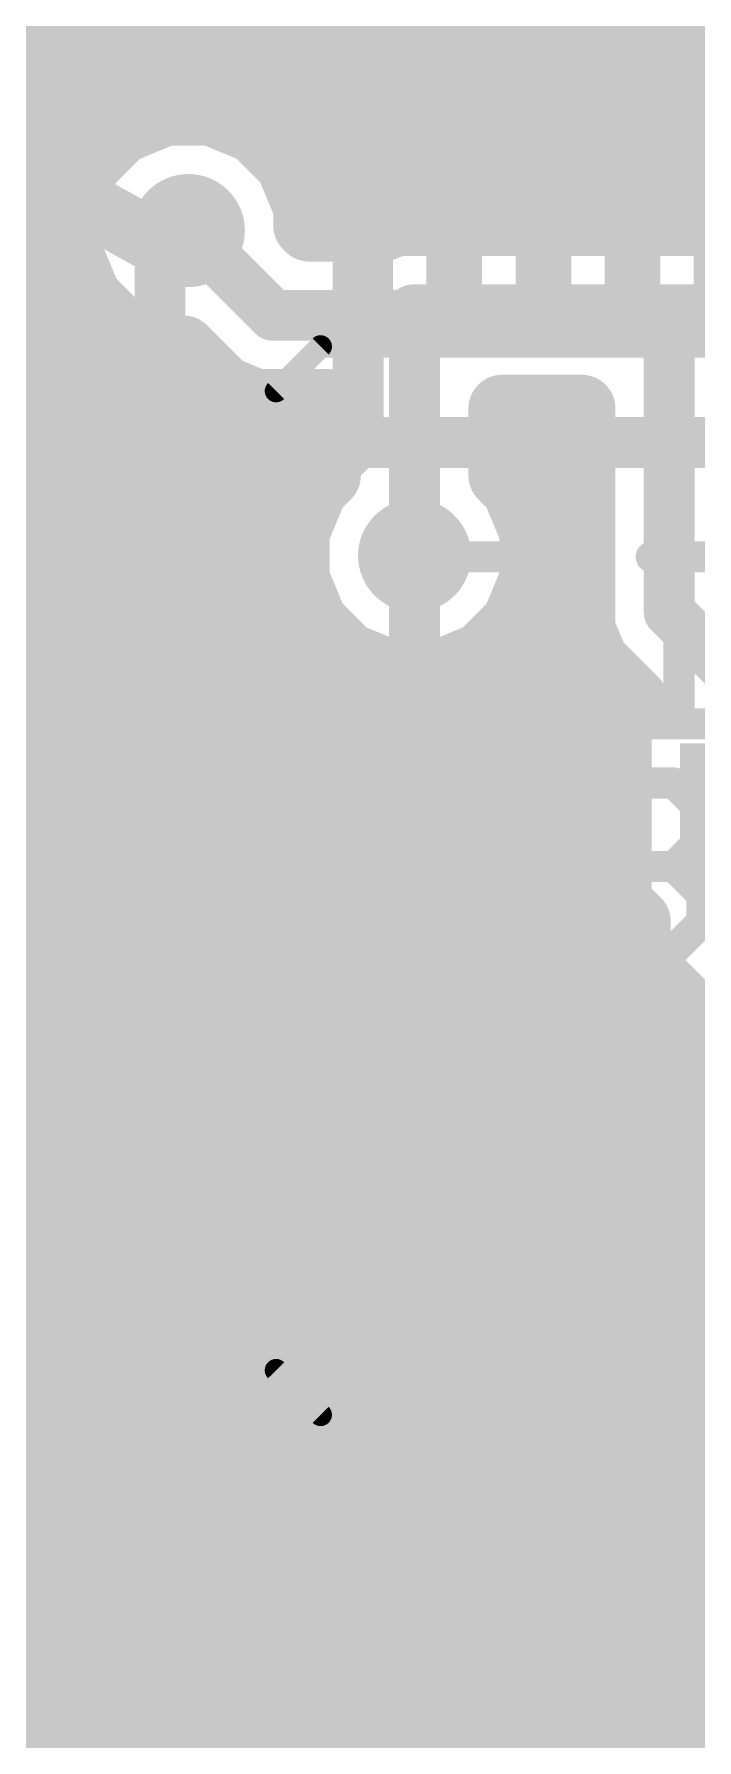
# Model space of a CAD drawing. Extents: x -0.2 to 38.1, y -0.7 to 65.1.
# Drawn here: x 8.27 to 14.22, y 15.77 to 31.1 of the extents above; entities that cross this region are included whole.
import ezdxf

# ---------------------------------------------------------------- set-up
doc = ezdxf.new("R2010")
doc.units = 0
for name, color, linetype in [('1', 22, 'CONTINUOUS'), ('16', 175, 'CONTINUOUS'), ('18', 82, 'CONTINUOUS'), ('21', 253, 'CONTINUOUS'), ('51', 253, 'CONTINUOUS')]:
    doc.layers.add(name, color=color, linetype=linetype)

# ---------------------------------------------------------------- blocks, each defined once
blk = doc.blocks.new('RECT')
blk.add_solid([(-0.5, -0.5), (0.5, -0.5), (-0.5, 0.5), (0.5, 0.5)])
blk = doc.blocks.new('ROUNDV')
at = {"const_width": 0.5}
blk.add_lwpolyline([(0, -0.25, 1), (0, 0.25, 1), (0, -0.25)], format="xyb", dxfattribs=at)

msp = doc.modelspace()

# ---------------------------------------------------------------- linework, layer by layer
at = {"layer": '1'}
for points, const_width in [([(18.415, 35.433), (13.716, 30.734)], 0.254), ([(8.255, 31.623), (8.255, 31.115)], 0.4572), ([(12.954, 29.337), (12.954, 31.242)], 0.254), ([(13.716, 30.734), (13.716, 29.337)], 0.254), ([(5.21, 29.845), (8.255, 29.845)], 0.4572), ([(8.255, 29.845), (9.398, 29.21)], 0.5588), ([(9.652, 29.337), (9.398, 29.21)], 0.5588), ([(9.398, 29.21), (9.398, 27.559)], 0.4572), ([(11.176, 29.21), (11.24, 29.295)], 0.4572), ([(11.176, 29.21), (11.176, 27.432)], 0.4572), ([(12.954, 29.337), (12.84, 29.295)], 0.254), ([(13.716, 29.337), (13.64, 29.295)], 0.254), ([(9.398, 27.559), (9.44, 27.495)], 0.4572), ([(11.176, 27.432), (10.414, 26.67)], 0.4572), ([(16.129, 27.432), (11.176, 27.432)], 0.4572), ([(9.525, 26.67), (9.44, 26.695)], 0.4572), ([(10.414, 26.67), (9.525, 26.67)], 0.4572), ([(11.684, 26.416), (11.684, 22.352)], 0.4572), ([(6.604, 22.733), (9.398, 22.733)], 0.254), ([(9.398, 22.733), (9.44, 22.695)], 0.254), ([(11.684, 22.352), (10.414, 21.082)], 0.4572), ([(9.525, 21.082), (9.44, 21.095)], 0.4572), ([(10.414, 21.082), (9.525, 21.082)], 0.4572), ([(10.795, 20.701), (10.414, 21.082)], 0.4572), ([(10.795, 19.431), (10.795, 20.701)], 0.4572), ([(6.985, 20.32), (9.398, 20.32)], 0.4572), ([(9.398, 20.32), (9.44, 20.295)], 0.4572), ([(9.525, 19.431), (9.44, 19.495)], 0.4572), ([(9.525, 19.431), (10.795, 19.431)], 0.4572), ([(10.795, 19.431), (11.303, 19.431)], 0.4572), ([(11.303, 19.431), (12.065, 18.669)], 0.4572), ([(12.065, 18.669), (12.065, 17.78)], 0.4572), ([(12.065, 17.78), (12.04, 17.695)], 0.4572), ([(14.478, 17.78), (14.44, 17.695)], 0.4572), ([(5.845, 17.78), (11.176, 17.78)], 0.254), ([(11.176, 17.78), (11.24, 17.695)], 0.254), ([(12.065, 17.526), (12.04, 17.695)], 0.4572), ([(12.827, 17.653), (12.84, 17.695)], 0.254), ([(13.716, 17.653), (13.64, 17.695)], 0.254), ([(12.065, 17.526), (12.065, 16.764)], 0.4572), ([(12.827, 13.716), (12.827, 17.653)], 0.254), ([(13.716, 14.478), (13.716, 17.653)], 0.254), ([(12.065, 16.764), (10.668, 15.367)], 0.4572)]:
    msp.add_lwpolyline(points, dxfattribs=dict(at, const_width=const_width))
for points, const_width in [([(8.1407, 31.115, 1), (8.3693, 31.115)], 0.2286), ([(13.7795, 30.734, 1), (13.6525, 30.734)], 0.127), ([(13.6711, 30.7789, 1), (13.7609, 30.6891)], 0.127), ([(8.3228, 29.9671, 1), (8.1872, 29.7229)], 0.2794), ([(8.255, 29.7307, 1), (8.255, 29.9593)], 0.2286), ([(9.7145, 29.212, 1), (9.5895, 29.462)], 0.2794), ([(9.3355, 29.335, 1), (9.4605, 29.085)], 0.2794), ([(9.5123, 29.21, 1), (9.2837, 29.21)], 0.2286), ([(9.3302, 29.0879, 1), (9.4658, 29.3321)], 0.2794), ([(11.2903, 29.21, 1), (11.0617, 29.21)], 0.2286), ([(11.3313, 29.2262, 1), (11.1487, 29.3638)], 0.2286), ([(12.976, 29.2774, 1), (12.932, 29.3966)], 0.127), ([(13.7467, 29.2814, 1), (13.6853, 29.3926)], 0.127), ([(11.0847, 29.2788, 1), (11.2673, 29.1412)], 0.2286), ([(12.818, 29.3546, 1), (12.862, 29.2354)], 0.127), ([(12.8905, 29.337, 1), (13.0175, 29.337)], 0.127), ([(13.6093, 29.3506, 1), (13.6707, 29.2394)], 0.127), ([(13.6525, 29.337, 1), (13.7795, 29.337)], 0.127), ([(9.4936, 27.6217, 1), (9.3024, 27.4963)], 0.2286), ([(9.2837, 27.559, 1), (9.5123, 27.559)], 0.2286), ([(9.3444, 27.4323, 1), (9.5356, 27.5577)], 0.2286), ([(11.176, 27.5463, 1), (11.176, 27.3177)], 0.2286), ([(11.2568, 27.3512, 1), (11.0952, 27.5128)], 0.2286), ([(11.0617, 27.432, 1), (11.2903, 27.432)], 0.2286), ([(9.4723, 26.8047, 1), (9.4077, 26.5853)], 0.2286), ([(9.525, 26.7843, 1), (9.525, 26.5557)], 0.2286), ([(9.4927, 26.5603, 1), (9.5573, 26.7797)], 0.2286), ([(10.3332, 26.7508, 1), (10.4948, 26.5892)], 0.2286), ([(10.414, 26.5557, 1), (10.414, 26.7843)], 0.2286), ([(11.7983, 26.416, 1), (11.5697, 26.416)], 0.2286), ([(9.4406, 22.7801, 1), (9.3554, 22.6859)], 0.127), ([(9.398, 22.6695, 1), (9.398, 22.7965)], 0.127), ([(9.3974, 22.6479, 1), (9.4826, 22.7421)], 0.127), ([(11.7648, 22.2712, 1), (11.6032, 22.4328)], 0.2286), ([(11.5697, 22.352, 1), (11.7983, 22.352)], 0.2286), ([(9.4573, 21.208, 1), (9.4227, 20.982)], 0.2286), ([(9.525, 21.1963, 1), (9.525, 20.9677)], 0.2286), ([(9.5077, 20.969, 1), (9.5423, 21.195)], 0.2286), ([(10.4948, 21.1628, 1), (10.3332, 21.0012)], 0.2286), ([(10.414, 20.9677, 1), (10.414, 21.1963)], 0.2286), ([(10.3332, 21.1628, 1), (10.4948, 21.0012)], 0.2286), ([(10.9093, 20.701, 1), (10.6807, 20.701)], 0.2286), ([(10.7142, 20.6202, 1), (10.8758, 20.7818)], 0.2286), ([(9.4565, 20.4182, 1), (9.3395, 20.2218)], 0.2286), ([(9.398, 20.2057, 1), (9.398, 20.4343)], 0.2286), ([(9.3815, 20.1968, 1), (9.4985, 20.3932)], 0.2286), ([(9.5088, 19.5863, 1), (9.3712, 19.4037)], 0.2286), ([(9.525, 19.5453, 1), (9.525, 19.3167)], 0.2286), ([(9.4562, 19.3397, 1), (9.5938, 19.5223)], 0.2286), ([(10.795, 19.5453, 1), (10.795, 19.3167)], 0.2286), ([(10.795, 19.3167, 1), (10.795, 19.5453)], 0.2286), ([(11.3838, 19.5118, 1), (11.2222, 19.3502)], 0.2286), ([(11.303, 19.3167, 1), (11.303, 19.5453)], 0.2286), ([(10.6807, 19.431, 1), (10.9093, 19.431)], 0.2286), ([(12.1793, 18.669, 1), (11.9507, 18.669)], 0.2286), ([(11.9842, 18.5882, 1), (12.1458, 18.7498)], 0.2286), ([(12.1747, 17.7477, 1), (11.9553, 17.8123)], 0.2286), ([(11.2267, 17.8182, 1), (11.1253, 17.7418)], 0.127), ([(11.176, 17.7165, 1), (11.176, 17.8435)], 0.127), ([(11.1893, 17.6568, 1), (11.2907, 17.7332)], 0.127), ([(11.9303, 17.7273, 1), (12.1497, 17.6627)], 0.2286), ([(12.1531, 17.7117, 1), (11.9269, 17.6783)], 0.2286), ([(11.9507, 17.78, 1), (12.1793, 17.78)], 0.2286), ([(12.9007, 17.6762, 1), (12.7793, 17.7138)], 0.127), ([(13.6707, 17.7506, 1), (13.6093, 17.6394)], 0.127), ([(14.3357, 17.7416, 1), (14.5443, 17.6484)], 0.2286), ([(12.1793, 17.526, 1), (11.9507, 17.526)], 0.2286), ([(11.9519, 17.5093, 1), (12.1781, 17.5427)], 0.2286), ([(12.8905, 17.653, 1), (12.7635, 17.653)], 0.127), ([(12.7663, 17.6718, 1), (12.8877, 17.6342)], 0.127), ([(13.7795, 17.653, 1), (13.6525, 17.653)], 0.127), ([(13.6853, 17.5974, 1), (13.7467, 17.7086)], 0.127), ([(11.9507, 16.764, 1), (12.1793, 16.764)], 0.2286), ([(12.1458, 16.6832, 1), (11.9842, 16.8448)], 0.2286)]:
    msp.add_lwpolyline(points, format="xyb", dxfattribs=dict(at, const_width=const_width))
at = {"layer": '16'}
for points, const_width in [([(1.3208, 31.0896), (35.5092, 31.0896)], 0.6096), ([(1.3208, 30.48), (35.5092, 30.48)], 0.6096), ([(9.4398, 30.4038), (9.0477, 30.2414)], 0.6096), ([(9.8642, 30.4038), (9.4398, 30.4038)], 0.6096), ([(10.2563, 30.2414), (9.8642, 30.4038)], 0.6096), ([(9.0477, 30.2414), (8.7476, 29.9413)], 0.6096), ([(10.5564, 29.9413), (10.2563, 30.2414)], 0.6096), ([(8.7476, 29.9413), (8.5852, 29.5492)], 0.6096), ([(10.7188, 29.5492), (10.5564, 29.9413)], 0.6096), ([(1.3208, 29.8704), (8.7182, 29.8704)], 0.6096), ([(10.5858, 29.8704), (35.5092, 29.8704)], 0.6096), ([(8.5852, 29.5492), (8.5852, 29.1248)], 0.6096), ([(10.7188, 29.3838), (10.7188, 29.5492)], 0.6096), ([(10.7401, 29.3624), (10.7188, 29.3838)], 0.6096), ([(11.3946, 29.3624), (10.7401, 29.3624)], 0.6096), ([(11.5173, 29.4132), (11.3946, 29.3624)], 0.6096), ([(21.0465, 29.4132), (11.5173, 29.4132)], 0.6096), ([(1.3208, 29.2608), (8.5852, 29.2608)], 0.6096), ([(10.414, 28.575), (9.652, 29.337)], 0.4572), ([(8.5852, 29.1248), (8.7476, 28.7327)], 0.6096), ([(8.7476, 28.7327), (9.0477, 28.4326)], 0.6096), ([(7.3009, 28.6512), (8.8291, 28.6512)], 0.6096), ([(13.97, 28.575), (11.684, 28.575)], 0.5588), ([(13.97, 28.575), (21.717, 28.575)], 0.5588), ([(9.0477, 28.4326), (9.4398, 28.2702)], 0.6096), ([(11.684, 28.575), (10.414, 28.575)], 0.4572), ([(11.684, 28.575), (11.684, 26.416)], 0.4572), ([(13.97, 28.575), (13.97, 25.908)], 0.4572), ([(9.4398, 28.2702), (9.6052, 28.2702)], 0.6096), ([(9.6052, 28.2702), (9.968, 27.9075)], 0.6096), ([(7.8001, 28.0416), (9.8338, 28.0416)], 0.6096), ([(9.968, 27.9075), (10.2574, 27.7876)], 0.6096), ([(10.2574, 27.7876), (10.8966, 27.7876)], 0.6096), ([(10.8966, 27.7876), (10.8966, 27.1373)], 0.6096), ([(12.4714, 27.1373), (12.4714, 27.7368)], 0.6096), ([(12.4714, 27.7368), (13.1826, 27.7368)], 0.6096), ([(13.1826, 27.7368), (13.1826, 25.7514)], 0.6096), ([(7.9502, 27.432), (10.8966, 27.432)], 0.6096), ([(12.4714, 27.432), (13.1826, 27.432)], 0.6096), ([(10.8966, 27.1373), (10.7796, 27.0203)], 0.6096), ([(12.5884, 27.0203), (12.4714, 27.1373)], 0.6096), ([(10.7796, 27.0203), (10.6172, 26.6282)], 0.6096), ([(12.7508, 26.6282), (12.5884, 27.0203)], 0.6096), ([(7.8422, 26.8224), (10.6976, 26.8224)], 0.6096), ([(12.6704, 26.8224), (13.1826, 26.8224)], 0.6096), ([(10.6172, 26.6282), (10.6172, 26.2038)], 0.6096), ([(12.7508, 26.2038), (12.7508, 26.6282)], 0.6096), ([(7.4025, 26.2128), (10.6172, 26.2128)], 0.6096), ([(10.6172, 26.2038), (10.7796, 25.8117)], 0.6096), ([(12.5884, 25.8117), (12.7508, 26.2038)], 0.6096), ([(12.7508, 26.2128), (13.1826, 26.2128)], 0.6096), ([(10.7796, 25.8117), (11.0797, 25.5116)], 0.6096), ([(12.2883, 25.5116), (12.5884, 25.8117)], 0.6096), ([(13.97, 25.908), (14.467, 25.411)], 0.4572), ([(1.3208, 25.6032), (10.9881, 25.6032)], 0.6096), ([(12.3799, 25.6032), (13.244, 25.6032)], 0.6096), ([(13.1826, 25.7514), (13.3025, 25.462)], 0.6096), ([(11.0797, 25.5116), (11.4718, 25.3492)], 0.6096), ([(11.8962, 25.3492), (12.2883, 25.5116)], 0.6096), ([(13.3025, 25.462), (13.6556, 25.1089)], 0.6096), ([(11.4718, 25.3492), (11.8962, 25.3492)], 0.6096), ([(1.3208, 24.9936), (13.5403, 24.9936)], 0.6096), ([(13.6556, 25.1089), (13.5082, 24.9615)], 0.6096), ([(13.5082, 24.9615), (13.5082, 23.2985)], 0.6096), ([(1.3208, 24.384), (13.5082, 24.384)], 0.6096), ([(1.3208, 23.7744), (13.5082, 23.7744)], 0.6096), ([(1.3208, 23.1648), (13.6419, 23.1648)], 0.6096), ([(13.5082, 23.2985), (13.6796, 23.1271)], 0.6096), ([(13.6796, 23.1271), (13.6796, 22.9574)], 0.6096), ([(13.6796, 22.9574), (13.7995, 22.668)], 0.6096), ([(1.3208, 22.5552), (13.9122, 22.5552)], 0.6096), ([(13.7995, 22.668), (14.5242, 21.9432)], 0.6096), ([(7.5041, 21.9456), (14.5218, 21.9456)], 0.6096), ([(7.8788, 21.336), (14.5242, 21.336)], 0.6096), ([(7.9447, 20.7264), (14.5796, 20.7264)], 0.6096), ([(7.7453, 20.1168), (14.9646, 20.1168)], 0.6096), ([(7.0606, 19.5072), (15.5742, 19.5072)], 0.6096), ([(1.3208, 18.8976), (21.1535, 18.8976)], 0.6096), ([(1.3208, 18.288), (20.4623, 18.288)], 0.6096), ([(1.3208, 17.6784), (20.043, 17.6784)], 0.6096), ([(1.3208, 17.0688), (20.0641, 17.0688)], 0.6096), ([(1.3208, 16.4592), (20.5232, 16.4592)], 0.6096), ([(1.3208, 15.8496), (20.5232, 15.8496)], 0.6096)]:
    msp.add_lwpolyline(points, dxfattribs=dict(at, const_width=const_width))
for points, const_width in [([(9.4398, 30.5562, 1), (9.4398, 30.2514)], 0.3048), ([(9.4981, 30.263, 1), (9.3815, 30.5446)], 0.3048), ([(9.9225, 30.5446, 1), (9.8059, 30.263)], 0.3048), ([(9.8642, 30.2514, 1), (9.8642, 30.5562)], 0.3048), ([(8.9894, 30.3822, 1), (9.106, 30.1006)], 0.3048), ([(9.1555, 30.1336, 1), (8.9399, 30.3492)], 0.3048), ([(10.3641, 30.3492, 1), (10.1485, 30.1336)], 0.3048), ([(10.198, 30.1006, 1), (10.3146, 30.3822)], 0.3048), ([(8.6398, 30.0491, 1), (8.8554, 29.8335)], 0.3048), ([(8.8884, 29.883, 1), (8.6068, 29.9996)], 0.3048), ([(10.6972, 29.9996, 1), (10.4156, 29.883)], 0.3048), ([(10.4486, 29.8335, 1), (10.6642, 30.0491)], 0.3048), ([(8.7182, 29.718, 1), (8.7182, 30.0228)], 0.3048), ([(10.5858, 30.0228, 1), (10.5858, 29.718)], 0.3048), ([(8.7376, 29.5492, 1), (8.4328, 29.5492)], 0.3048), ([(8.4444, 29.6075, 1), (8.726, 29.4909)], 0.3048), ([(10.8712, 29.5492, 1), (10.5664, 29.5492)], 0.3048), ([(10.578, 29.4909, 1), (10.8596, 29.6075)], 0.3048), ([(10.8266, 29.4915, 1), (10.611, 29.276)], 0.3048), ([(10.7401, 29.5148, 1), (10.7401, 29.21)], 0.3048), ([(10.6324, 29.2546, 1), (10.8479, 29.4702)], 0.3048), ([(11.3363, 29.5032, 1), (11.453, 29.2216)], 0.3048), ([(11.5173, 29.5656, 1), (11.5173, 29.2608)], 0.3048), ([(11.3946, 29.21, 1), (11.3946, 29.5148)], 0.3048), ([(11.5756, 29.2724, 1), (11.4589, 29.554)], 0.3048), ([(8.5852, 29.1084, 1), (8.5852, 29.4132)], 0.3048), ([(9.7328, 29.4178, 1), (9.5712, 29.2562)], 0.2286), ([(10.5664, 29.3838, 1), (10.8712, 29.3838)], 0.3048), ([(8.726, 29.1831, 1), (8.4444, 29.0665)], 0.3048), ([(8.4328, 29.1248, 1), (8.7376, 29.1248)], 0.3048), ([(8.8554, 28.8405, 1), (8.6398, 28.6249)], 0.3048), ([(8.6068, 28.6744, 1), (8.8884, 28.791)], 0.3048), ([(8.8291, 28.4988, 1), (8.8291, 28.8036)], 0.3048), ([(11.684, 28.7147, 1), (11.684, 28.4353)], 0.2794), ([(13.97, 28.7147, 1), (13.97, 28.4353)], 0.2794), ([(13.97, 28.4353, 1), (13.97, 28.7147)], 0.2794), ([(9.106, 28.5734, 1), (8.9894, 28.2918)], 0.3048), ([(8.9399, 28.3248, 1), (9.1555, 28.5404)], 0.3048), ([(10.414, 28.6893, 1), (10.414, 28.4607)], 0.2286), ([(10.3332, 28.4942, 1), (10.4948, 28.6558)], 0.2286), ([(11.7983, 28.575, 1), (11.5697, 28.575)], 0.2286), ([(11.684, 28.4607, 1), (11.684, 28.6893)], 0.2286), ([(14.0843, 28.575, 1), (13.8557, 28.575)], 0.2286), ([(9.4398, 28.4226, 1), (9.4398, 28.1178)], 0.3048), ([(9.3815, 28.1294, 1), (9.4981, 28.411)], 0.3048), ([(9.713, 28.378, 1), (9.4975, 28.1624)], 0.3048), ([(9.6052, 28.1178, 1), (9.6052, 28.4226)], 0.3048), ([(10.0263, 28.0483, 1), (9.9097, 27.7667)], 0.3048), ([(9.8338, 27.8892, 1), (9.8338, 28.194)], 0.3048), ([(9.8602, 27.7997, 1), (10.0757, 28.0152)], 0.3048), ([(10.2574, 27.94, 1), (10.2574, 27.6352)], 0.3048), ([(10.1991, 27.6468, 1), (10.3157, 27.9284)], 0.3048), ([(11.049, 27.7876, 1), (10.7442, 27.7876)], 0.3048), ([(10.8966, 27.6352, 1), (10.8966, 27.94)], 0.3048), ([(12.6238, 27.7368, 1), (12.319, 27.7368)], 0.3048), ([(12.4714, 27.8892, 1), (12.4714, 27.5844)], 0.3048), ([(13.335, 27.7368, 1), (13.0302, 27.7368)], 0.3048), ([(13.1826, 27.5844, 1), (13.1826, 27.8892)], 0.3048), ([(10.8966, 27.2796, 1), (10.8966, 27.5844)], 0.3048), ([(12.4714, 27.5844, 1), (12.4714, 27.2796)], 0.3048), ([(13.1826, 27.2796, 1), (13.1826, 27.5844)], 0.3048), ([(11.0044, 27.0295, 1), (10.7888, 27.245)], 0.3048), ([(12.5792, 27.245, 1), (12.3636, 27.0295)], 0.3048), ([(10.9204, 26.962, 1), (10.6388, 27.0786)], 0.3048), ([(10.7442, 27.1373, 1), (11.049, 27.1373)], 0.3048), ([(12.319, 27.1373, 1), (12.6238, 27.1373)], 0.3048), ([(12.7292, 27.0786, 1), (12.4476, 26.962)], 0.3048), ([(10.6718, 27.1281, 1), (10.8874, 26.9125)], 0.3048), ([(12.4806, 26.9125, 1), (12.6962, 27.1281)], 0.3048), ([(10.6976, 26.67, 1), (10.6976, 26.9748)], 0.3048), ([(12.6704, 26.9748, 1), (12.6704, 26.67)], 0.3048), ([(13.1826, 26.67, 1), (13.1826, 26.9748)], 0.3048), ([(10.7696, 26.6282, 1), (10.4648, 26.6282)], 0.3048), ([(10.4764, 26.6865, 1), (10.758, 26.5699)], 0.3048), ([(12.9032, 26.6282, 1), (12.5984, 26.6282)], 0.3048), ([(12.61, 26.5699, 1), (12.8916, 26.6865)], 0.3048), ([(11.5697, 26.416, 1), (11.7983, 26.416)], 0.2286), ([(10.758, 26.2621, 1), (10.4764, 26.1455)], 0.3048), ([(10.6172, 26.0604, 1), (10.6172, 26.3652)], 0.3048), ([(12.7508, 26.3652, 1), (12.7508, 26.0604)], 0.3048), ([(12.8916, 26.1455, 1), (12.61, 26.2621)], 0.3048), ([(13.1826, 26.0604, 1), (13.1826, 26.3652)], 0.3048), ([(10.4648, 26.2038, 1), (10.7696, 26.2038)], 0.3048), ([(12.5984, 26.2038, 1), (12.9032, 26.2038)], 0.3048), ([(10.8874, 25.9195, 1), (10.6718, 25.7039)], 0.3048), ([(12.6962, 25.7039, 1), (12.4806, 25.9195)], 0.3048), ([(14.0508, 25.9888, 1), (13.8892, 25.8272)], 0.2286), ([(10.6388, 25.7534, 1), (10.9204, 25.87)], 0.3048), ([(10.9881, 25.4508, 1), (10.9881, 25.7556)], 0.3048), ([(12.3799, 25.7556, 1), (12.3799, 25.4508)], 0.3048), ([(12.4476, 25.87, 1), (12.7292, 25.7534)], 0.3048), ([(13.3234, 25.8097, 1), (13.0418, 25.6931)], 0.3048), ([(13.244, 25.4508, 1), (13.244, 25.7556)], 0.3048), ([(13.8557, 25.908, 1), (14.0843, 25.908)], 0.2286), ([(11.138, 25.6524, 1), (11.0214, 25.3708)], 0.3048), ([(10.9719, 25.4038, 1), (11.1875, 25.6194)], 0.3048), ([(12.1805, 25.6194, 1), (12.3961, 25.4038)], 0.3048), ([(12.3466, 25.3708, 1), (12.23, 25.6524)], 0.3048), ([(13.0302, 25.7514, 1), (13.335, 25.7514)], 0.3048), ([(13.4102, 25.5697, 1), (13.1947, 25.3542)], 0.3048), ([(11.4718, 25.5016, 1), (11.4718, 25.1968)], 0.3048), ([(11.4135, 25.2084, 1), (11.5301, 25.49)], 0.3048), ([(11.8379, 25.49, 1), (11.9545, 25.2084)], 0.3048), ([(11.8962, 25.1968, 1), (11.8962, 25.5016)], 0.3048), ([(13.1617, 25.4037, 1), (13.4433, 25.5203)], 0.3048), ([(13.5403, 24.8412, 1), (13.5403, 25.146)], 0.3048), ([(13.7634, 25.0011, 1), (13.5478, 25.2166)], 0.3048), ([(13.5478, 25.0011, 1), (13.7634, 25.2166)], 0.3048), ([(13.6606, 24.9615, 1), (13.3558, 24.9615)], 0.3048), ([(13.4004, 25.0692, 1), (13.616, 24.8537)], 0.3048), ([(13.5082, 24.2316, 1), (13.5082, 24.5364)], 0.3048), ([(13.5082, 23.622, 1), (13.5082, 23.9268)], 0.3048), ([(13.616, 23.4063, 1), (13.4004, 23.1908)], 0.3048), ([(13.6419, 23.0124, 1), (13.6419, 23.3172)], 0.3048), ([(13.3558, 23.2985, 1), (13.6606, 23.2985)], 0.3048), ([(13.832, 23.1271, 1), (13.5272, 23.1271)], 0.3048), ([(13.5718, 23.0194, 1), (13.7874, 23.2349)], 0.3048), ([(13.8204, 23.0157, 1), (13.5388, 22.8991)], 0.3048), ([(13.5272, 22.9574, 1), (13.832, 22.9574)], 0.3048), ([(13.9072, 22.7757, 1), (13.6917, 22.5602)], 0.3048), ([(13.6587, 22.6097, 1), (13.9403, 22.7263)], 0.3048), ([(13.9122, 22.4028, 1), (13.9122, 22.7076)], 0.3048)]:
    msp.add_lwpolyline(points, format="xyb", dxfattribs=dict(at, const_width=const_width))
at = {"layer": '21'}
for points, const_width in [([(10.44, 27.895), (10.84, 28.295)], 0.2032), ([(10.84, 28.295), (19.64, 28.295)], 0.2032), ([(10.44, 19.095), (10.44, 27.895)], 0.2032), ([(12.1708, 26.4046), (13.1707, 26.4046)], 0.2794), ([(12.6707, 24.9047), (12.6707, 26.4046)], 0.2794), ([(13.8079, 26.4046), (14.3079, 26.4046)], 0.2794), ([(14.0579, 24.9047), (14.0579, 26.4046)], 0.2794), ([(13.8079, 24.9047), (14.3079, 24.9047)], 0.2794), ([(13.2622, 22.8727), (13.2622, 24.3726)], 0.2794), ([(13.2622, 24.3726), (14.0122, 24.3726)], 0.2794), ([(14.0122, 24.3726), (14.2621, 24.1226)], 0.2794), ([(14.2621, 24.1226), (14.2621, 23.8726)], 0.2794), ([(14.2621, 23.8726), (14.0122, 23.6226)], 0.2794), ([(13.2622, 23.6226), (14.0122, 23.6226)], 0.2794), ([(14.0122, 23.6226), (14.2621, 23.3727)], 0.2794), ([(14.2621, 23.3727), (14.2621, 23.1227)], 0.2794), ([(14.2621, 23.1227), (14.0122, 22.8727)], 0.2794), ([(14.0122, 22.8727), (13.2622, 22.8727)], 0.2794), ([(10.84, 18.695), (10.44, 19.095)], 0.2032), ([(19.64, 18.695), (10.84, 18.695)], 0.2032)]:
    msp.add_lwpolyline(points, dxfattribs=dict(at, const_width=const_width))
for points, const_width in [([(10.84, 28.3458, 1), (10.84, 28.2442)], 0.1016), ([(10.8759, 28.2591, 1), (10.8041, 28.3309)], 0.1016), ([(10.4908, 27.895, 1), (10.3892, 27.895)], 0.1016), ([(10.4041, 27.9309, 1), (10.4759, 27.8591)], 0.1016), ([(12.1708, 26.4744, 1), (12.1708, 26.3347)], 0.1397), ([(12.7406, 26.4046, 1), (12.6009, 26.4046)], 0.1397), ([(13.1707, 26.3347, 1), (13.1707, 26.4744)], 0.1397), ([(13.8079, 26.4744, 1), (13.8079, 26.3347)], 0.1397), ([(14.1278, 26.4046, 1), (13.9881, 26.4046)], 0.1397), ([(13.8079, 24.9746, 1), (13.8079, 24.8349)], 0.1397), ([(12.6009, 24.9047, 1), (12.7406, 24.9047)], 0.1397), ([(13.9881, 24.9047, 1), (14.1278, 24.9047)], 0.1397), ([(13.3321, 24.3726, 1), (13.1924, 24.3726)], 0.1397), ([(13.2622, 24.4424, 1), (13.2622, 24.3027)], 0.1397), ([(14.0616, 24.422, 1), (13.9628, 24.3232)], 0.1397), ([(14.0122, 24.3027, 1), (14.0122, 24.4424)], 0.1397), ([(14.332, 24.1226, 1), (14.1923, 24.1226)], 0.1397), ([(14.2128, 24.0732, 1), (14.3115, 24.172)], 0.1397), ([(14.1923, 23.8726, 1), (14.332, 23.8726)], 0.1397), ([(14.3115, 23.8232, 1), (14.2128, 23.922)], 0.1397), ([(13.2622, 23.6925, 1), (13.2622, 23.5528)], 0.1397), ([(14.0616, 23.672, 1), (13.9628, 23.5732)], 0.1397), ([(14.0122, 23.5528, 1), (14.0122, 23.6925)], 0.1397), ([(13.9628, 23.672, 1), (14.0616, 23.5732)], 0.1397), ([(14.332, 23.3727, 1), (14.1923, 23.3727)], 0.1397), ([(14.2128, 23.3233, 1), (14.3115, 23.4221)], 0.1397), ([(14.1923, 23.1227, 1), (14.332, 23.1227)], 0.1397), ([(14.3115, 23.0733, 1), (14.2128, 23.1721)], 0.1397), ([(13.2622, 22.9426, 1), (13.2622, 22.8029)], 0.1397), ([(14.0122, 22.8029, 1), (14.0122, 22.9426)], 0.1397), ([(13.1924, 22.8727, 1), (13.3321, 22.8727)], 0.1397), ([(13.9628, 22.9221, 1), (14.0616, 22.8233)], 0.1397), ([(11.24, 19.2123, 1), (11.24, 19.7777, 1), (11.24, 19.2123)], 0.254), ([(10.4759, 19.1309, 1), (10.4041, 19.0591)], 0.1016), ([(10.3892, 19.095, 1), (10.4908, 19.095)], 0.1016), ([(10.84, 18.7458, 1), (10.84, 18.6442)], 0.1016), ([(10.8041, 18.6591, 1), (10.8759, 18.7309)], 0.1016)]:
    msp.add_lwpolyline(points, format="xyb", dxfattribs=dict(at, const_width=const_width))

# ---------------------------------------------------------------- block references
at = {"layer": '1', "rotation": 90}
for p, xscale, yscale in [((8.255, 31.115), 1.27, 1.27), ((8.255, 29.845), 1.27, 1.27), ((11.24, 29.295), 1.5, 0.5), ((12.04, 29.295), 1.5, 0.5), ((12.84, 29.295), 1.5, 0.5), ((13.64, 29.295), 1.5, 0.5), ((14.44, 29.295), 1.5, 0.5), ((9.44, 27.495), 0.5, 1.5), ((9.44, 26.695), 0.5, 1.5), ((9.44, 25.895), 0.5, 1.5), ((9.44, 25.095), 0.5, 1.5), ((9.44, 24.295), 0.5, 1.5), ((9.44, 23.495), 0.5, 1.5), ((9.44, 22.695), 0.5, 1.5), ((9.44, 21.895), 0.5, 1.5), ((9.44, 21.095), 0.5, 1.5), ((9.44, 20.295), 0.5, 1.5), ((9.44, 19.495), 0.5, 1.5), ((11.24, 17.695), 1.5, 0.5), ((12.04, 17.695), 1.5, 0.5), ((12.84, 17.695), 1.5, 0.5), ((13.64, 17.695), 1.5, 0.5), ((14.44, 17.695), 1.5, 0.5)]:
    msp.add_blockref('RECT', p, dxfattribs=dict(at, xscale=xscale, yscale=yscale))
at = {"layer": '16', "xscale": 0.8, "yscale": 1.2, "rotation": 180}
msp.add_blockref('RECT', (14.467, 24.13), dxfattribs=at)
at = {"layer": '18', "xscale": 1.016, "yscale": 1.016}
for p in [(9.652, 29.337), (9.652, 29.337), (11.684, 26.416), (11.684, 26.416)]:
    msp.add_blockref('ROUNDV', p, dxfattribs=at)
at = {"layer": '51', "rotation": 90}
for p, xscale, yscale in [((11.24, 29.0201), 1.1501, 0.3998), ((12.04, 29.0201), 1.1501, 0.4), ((12.8401, 29.0201), 1.1501, 0.4), ((13.64, 29.0201), 1.1501, 0.4001), ((9.7149, 27.495), 0.3998, 1.1501), ((9.7149, 26.695), 0.4, 1.1501), ((9.7149, 25.8949), 0.4, 1.1501), ((9.7149, 25.0951), 0.4001, 1.1501), ((9.7149, 24.295), 0.4001, 1.1501), ((9.7149, 23.495), 0.3998, 1.1501), ((9.7149, 22.6951), 0.4001, 1.1501), ((9.7149, 21.895), 0.4001, 1.1501), ((9.7149, 21.0951), 0.4, 1.1501), ((9.7149, 20.295), 0.4, 1.1501), ((9.7149, 19.495), 0.3998, 1.1501), ((11.24, 17.97), 1.1501, 0.3998), ((12.04, 17.97), 1.1501, 0.4), ((12.8401, 17.97), 1.1501, 0.4), ((13.64, 17.97), 1.1501, 0.4001)]:
    msp.add_blockref('RECT', p, dxfattribs=dict(at, xscale=xscale, yscale=yscale))

doc.saveas('drawing.dxf')
